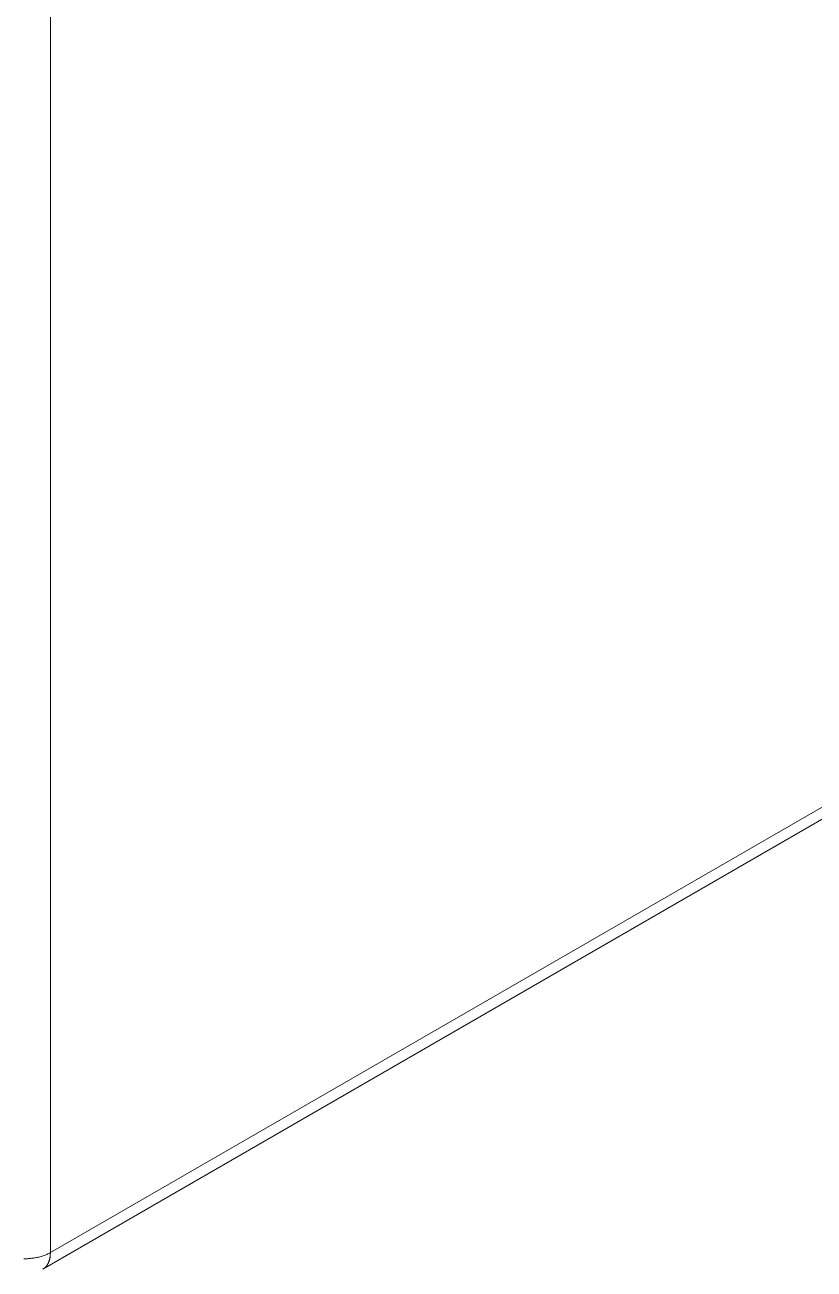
# Model space of a CAD drawing. Header units: inches. Extents: x 67248 to 85686, y -40174 to -31152.
# Drawn here: x 75361.94 to 75373.75, y -37990.27 to -37971.65 of the extents above; entities that cross this region are included whole.
import ezdxf

# ---------------------------------------------------------------- set-up
doc = ezdxf.new("R2010")
doc.units = ezdxf.units.IN
doc.header["$MEASUREMENT"] = 0

# ---------------------------------------------------------------- blocks, each defined once
blk = doc.blocks.new('ET200S')
at = {"lineweight": 0}
for p, q in [((65.434, -59.824), (65.434, -41.181)), ((65.434, -59.824), (92.73, -44.064)), ((65.33, -60.053), (92.876, -44.149))]:
    blk.add_line(p, q, dxfattribs=at)
for points in [[(65.065, -59.908), (65.08, -59.908), (65.096, -59.908), (65.112, -59.908), (65.127, -59.907), (65.143, -59.906), (65.159, -59.905), (65.174, -59.903), (65.189, -59.901), (65.204, -59.899), (65.219, -59.897), (65.234, -59.894), (65.249, -59.891), (65.263, -59.888), (65.278, -59.885), (65.293, -59.881), (65.307, -59.877), (65.321, -59.873), (65.334, -59.868), (65.347, -59.864), (65.36, -59.859), (65.372, -59.854), (65.385, -59.848), (65.397, -59.843), (65.41, -59.837), (65.422, -59.83), (65.434, -59.824)], [(65.434, -59.824), (65.434, -59.83), (65.434, -59.836), (65.434, -59.842), (65.433, -59.848), (65.433, -59.854), (65.432, -59.86), (65.432, -59.867), (65.431, -59.873), (65.431, -59.879), (65.43, -59.885), (65.429, -59.891), (65.428, -59.897), (65.427, -59.903), (65.425, -59.909), (65.424, -59.915), (65.422, -59.921), (65.421, -59.927), (65.419, -59.933), (65.417, -59.939), (65.415, -59.943), (65.414, -59.948), (65.412, -59.952), (65.41, -59.957), (65.409, -59.961), (65.407, -59.965), (65.405, -59.97), (65.402, -59.974), (65.4, -59.978), (65.398, -59.982), (65.396, -59.986), (65.393, -59.991), (65.391, -59.995), (65.388, -59.998), (65.385, -60.002), (65.383, -60.006), (65.38, -60.01), (65.377, -60.014), (65.374, -60.017), (65.37, -60.021), (65.367, -60.024), (65.364, -60.027), (65.361, -60.03), (65.358, -60.033), (65.355, -60.035), (65.351, -60.038), (65.348, -60.041), (65.345, -60.043), (65.341, -60.046), (65.338, -60.048), (65.334, -60.05), (65.33, -60.052)]]:
    blk.add_lwpolyline(points, dxfattribs=at)

msp = doc.modelspace()

# ---------------------------------------------------------------- block references
at = {"xscale": 1.08, "yscale": 1.08, "zscale": 1.08}
msp.add_blockref('ET200S', (75291.648, -37925.417, 0.332), dxfattribs=at)

doc.saveas('drawing.dxf')
